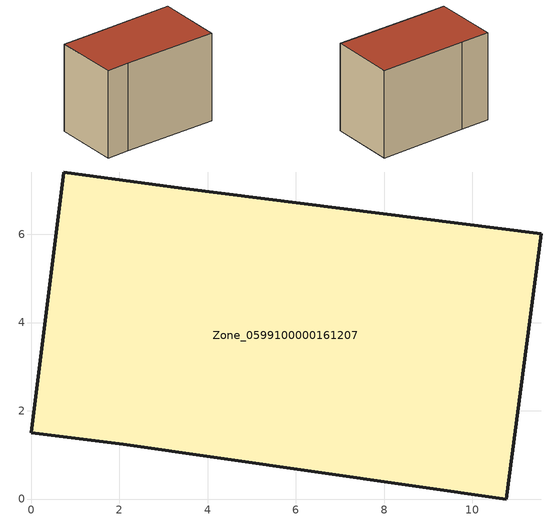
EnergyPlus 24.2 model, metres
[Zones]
Zone_0599100000161207
 floor ground (C_G): 10.77,0 2.09,1.24 0,1.5 0.73,7.41 3.41,7.04 11.57,6.01 z0
 wall outside (C_F): 3.41,7.04 0.73,7.41 0,1.5 2.09,1.24 10.77,0 11.57,6.01 3.41,7.04 z0:8.29
 roof outside (C_R): 2.09,1.24 10.77,0 11.57,6.01 3.41,7.04 0.73,7.41 0,1.5 z8.29
[BUILDING]
Pand.0599100000161207: North Axis=0; Terrain=City; Loads Convergence Tolerance Value=0.04; Temperature Convergence Tolerance Value=0.4; Solar Distribution=FullExterior; Maximum Number of Warmup Days=25; Minimum Number of Warmup Days=1
[Site:Location]
Rotterdam.The.Hague.AP_ZH_NLD Design_Conditions: Latitude=51.96; Longitude=4.45; Time Zone=1; Elevation=-4.5
[SITE:GROUNDTEMPERATURE:BUILDINGSURFACE]
18, 18, 18, 18, 18, 18, 18, 18, 18, 18, 18, 18
[MATERIAL] Thermal Absorptance=0.9; Solar Absorptance=0.7; Visible Absorptance=0.7
Name | Roughness | Thickness | Conductivity | Density | Specific Heat
G.TI.1946-1964 | MediumSmooth | 0.15 | 1 | 540 | 1210
F.TI.1946-1964 | Rough | 0.3 | 0.857143 | 1920 | 840
R.TI.1946-1964 | MediumRough | 0.2 | 0.277778 | 1500 | 1000
[CONSTRUCTION]
C_G: G.TI.1946-1964
C_F: F.TI.1946-1964
C_R: R.TI.1946-1964
[ZONE]
Zone_0599100000161207: Type=1; Multiplier=1; Ceiling Height=Autocalculate; Volume=Autocalculate; Floor Area=autocalculate; Part of Total Floor Area=Yes
[ZONEINFILTRATION:DESIGNFLOWRATE]
Infil_Zone_0599100000161207: Zone or ZoneList or Space or SpaceList=Zone_0599100000161207; Schedule=AlwaysOn; Design Flow Rate Calculation Method=Flow/Area; Flow Rate per Floor Area=0.003; Constant Term Coefficient=1; Temperature Term Coefficient=0; Velocity Term Coefficient=0; Velocity Squared Term Coefficient=0
[HVACTEMPLATE:ZONE:IDEALLOADSAIRSYSTEM]
Zone_0599100000161207: Maximum Heating Supply Air Temperature=50; Minimum Cooling Supply Air Temperature=13; Maximum Heating Supply Air Humidity Ratio=0.0156; Minimum Cooling Supply Air Humidity Ratio=0.0077; Heating Limit=NoLimit; Cooling Limit=NoLimit; Dehumidification Control Type=ConstantSensibleHeatRatio; Cooling Sensible Heat Ratio=0.7; Dehumidification Setpoint=60; Humidification Control Type=None; Humidification Setpoint=30; Outdoor Air Method=None; Outdoor Air Flow Rate per Person=0.00944; Outdoor Air Flow Rate per Zone Floor Area=0; Outdoor Air Flow Rate per Zone=0; Demand Controlled Ventilation Type=None; Outdoor Air Economizer Type=NoEconomizer; Heat Recovery Type=None; Sensible Heat Recovery Effectiveness=0.7; Latent Heat Recovery Effectiveness=0.65
[ZONECONTROL:THERMOSTAT]
ThermostatControl_Zone_0599100000161207: Zone or ZoneList=Zone_0599100000161207; Control Type Schedule=DualSetpointControlType; Control 1=Thermostat_Zone_0599100000161207; Temperature Difference Between Cutout And Setpoint=0
[THERMOSTATSETPOINT:DUALSETPOINT]
Thermostat_Zone_0599100000161207: Heating Setpoint Temperature Schedule=HeatingSetpoint_Zone_0599100000161207; Cooling Setpoint Temperature Schedule=CoolingSetpoint_Zone_0599100000161207
[SCHEDULE:COMPACT]
HeatingSetpoint_Zone_0599100000161207: Through: 12/31, For: AllDays, Until: 24:00, 21
CoolingSetpoint_Zone_0599100000161207: Through: 12/31, For: AllDays, Until: 24:00, 24
DualSetpointControlType: Through: 12/31, For: AllDays, Until: 24:00, 4
AlwaysOn: Through: 12/31, For: AllDays, Until: 24:00, 1
